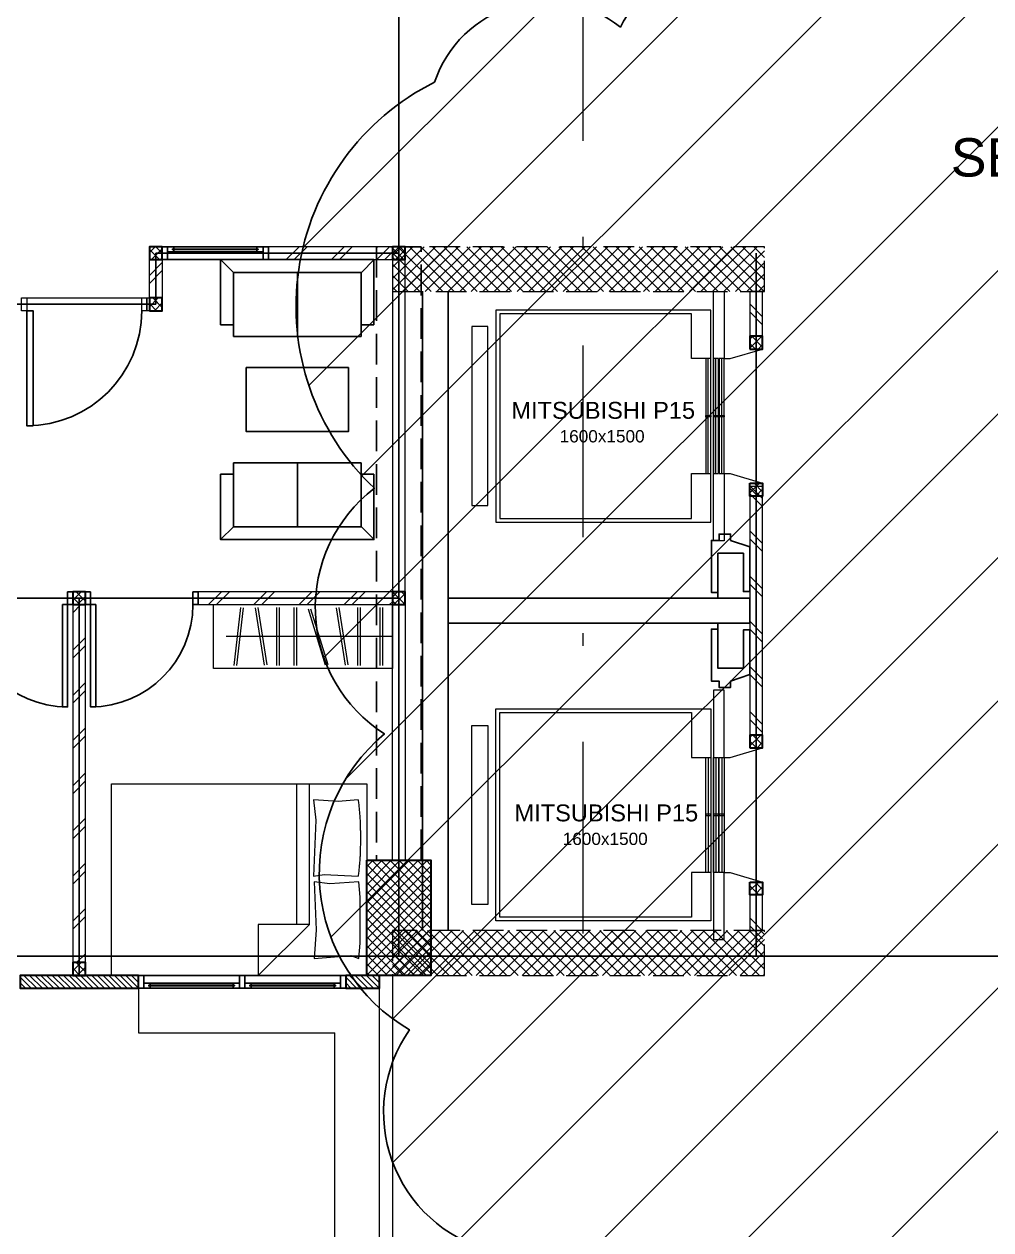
# Model space of a CAD drawing. Header units: millimetres. Extents: x -324 to 75, y -297 to 212.
# Drawn here: x -252.72 to -245.16, y 180.5 to 189.94 of the extents above; entities that cross this region are included whole.
import ezdxf
from ezdxf.enums import TextEntityAlignment as Align

# ---------------------------------------------------------------- set-up
doc = ezdxf.new("R2010")
doc.units = ezdxf.units.MM
doc.linetypes.add('ACAD_ISO02W100', pattern=[15, 12, -3])
doc.linetypes.add('DASHDOT', pattern=[1, 0.5, -0.25, 0, -0.25])
doc.layers.get('defpoints').update_dxf_attribs({"color": 1})
for name, color, linetype in [('AR_BETON', 150, 'Continuous'), ('FURNITURE', 68, 'Continuous'), ('Kusen', 30, 'Continuous')]:
    doc.layers.add(name, color=color, linetype=linetype)
for name, color, linetype, lineweight in [('ars', 11, 'Continuous', 0), ('KOL', 1, 'Continuous', 30), ('KOLOM', 4, 'Continuous', 9), ('lan', 7, 'Continuous', 15), ('LIFT', 15, 'Continuous', 15), ('NOT', 7, 'Continuous', 20), ('tem', 5, 'Continuous', 20)]:
    doc.layers.add(name, color=color, linetype=linetype, lineweight=lineweight)
doc.layers.add('as', color=1, linetype='Continuous', plot=False)
doc.styles.get("Standard").update_dxf_attribs({"font": 'arial.ttf'})
pattern_1 = [(45, (18.3328, -0.72464), (-0.1767767, 0.1767767), []), (45, (18.3953, -0.72464), (-0.1767767, 0.1767767), [])]

# ---------------------------------------------------------------- blocks, each defined once
blk = doc.blocks.new("k2'")
at = {"layer": 'ars'}
h = blk.add_hatch(dxfattribs=at)
h.set_pattern_fill('_USER', color=256, scale=0.05, angle=45, double=1, pattern_type=0)
h.set_pattern_definition([(45, (0, -4.95), (-0.03535534, 0.03535534), []), (135, (0, -4.95), (-0.03535534, -0.03535534), [])])
h.paths.add_polyline_path([(-0.25, -0.45), (0.25, -0.45), (0.25, 0.45), (-0.25, 0.45)])
at = {"layer": 'KOL'}
blk.add_lwpolyline([(-0.25, -0.45), (0.25, -0.45), (0.25, 0.45), (-0.25, 0.45)], close=True, dxfattribs=at)
blk = doc.blocks.new('T. J1')
at = {"layer": 'Kusen'}
for p, q in [((-0.7188, 0.1), (-0.0688, 0.1)), ((0.7212, 0.1), (0.0712, 0.1)), ((-0.0188, 0), (-0.7688, 0)), ((-0.0688, 0.06), (-0.7188, 0.06)), ((0.0212, 0), (0.7712, 0)), ((0.0712, 0.06), (0.7212, 0.06))]:
    blk.add_line(p, q, dxfattribs=at)
for points in [[(-0.8088, 0), (-0.7688, 0), (-0.7688, 0.1), (-0.8088, 0.1)], [(-0.0188, 0), (0.0212, 0), (0.0212, 0.1), (-0.0188, 0.1)], [(0.8112, 0), (0.7712, 0), (0.7712, 0.1), (0.8112, 0.1)]]:
    blk.add_lwpolyline(points, close=True, dxfattribs=at)
for points in [[(-0.7188, 0.0775), (-0.7188, 0.06), (-0.7688, 0.06), (-0.7688, 0.1), (-0.7188, 0.1), (-0.7188, 0.0825), (-0.7288, 0.0825), (-0.7288, 0.0775), (-0.7188, 0.0775)], [(-0.0688, 0.0775), (-0.0688, 0.06), (-0.0188, 0.06), (-0.0188, 0.1), (-0.0688, 0.1), (-0.0688, 0.0825), (-0.0588, 0.0825), (-0.0588, 0.0775), (-0.0688, 0.0775)], [(0.0712, 0.0775), (0.0712, 0.06), (0.0212, 0.06), (0.0212, 0.1), (0.0712, 0.1), (0.0712, 0.0825), (0.0612, 0.0825), (0.0612, 0.0775), (0.0712, 0.0775)], [(0.7212, 0.0775), (0.7212, 0.06), (0.7712, 0.06), (0.7712, 0.1), (0.7212, 0.1), (0.7212, 0.0825), (0.7312, 0.0825), (0.7312, 0.0775), (0.7212, 0.0775)]]:
    blk.add_lwpolyline(points, dxfattribs=at)
at = {"layer": 'Kusen', "color": 141}
for points in [[(-0.7288, 0.0775), (-0.0588, 0.0775), (-0.0588, 0.0825), (-0.7288, 0.0825)], [(0.7312, 0.0775), (0.0612, 0.0775), (0.0612, 0.0825), (0.7312, 0.0825)]]:
    blk.add_lwpolyline(points, close=True, dxfattribs=at)
blk = doc.blocks.new('P.80')
at = {"layer": 'Kusen'}
for points in [[(-69.8094, -74.8368), (-69.7694, -74.8368), (-69.7694, -74.0368), (-69.8094, -74.0368)], [(-70.6094, -74.9368), (-70.5694, -74.9368), (-70.5694, -74.8368), (-70.6094, -74.8368)], [(-69.7694, -74.9368), (-69.7294, -74.9368), (-69.7294, -74.8368), (-69.7694, -74.8368)]]:
    blk.add_lwpolyline(points, close=True, dxfattribs=at)
blk.add_arc((-69.7694, -74.8368), 0.8, 90, 180, dxfattribs=at)
blk = doc.blocks.new('K 10.10')
at = {"layer": 'ars'}
h = blk.add_hatch(dxfattribs=at)
h.set_pattern_fill('_USER', color=256, scale=0.05, angle=45, double=1, pattern_type=0)
h.set_pattern_definition([(45, (0, 0), (-0.035355339, 0.035355339), []), (135, (0, 0), (-0.035355339, -0.035355339), [])])
h.paths.add_polyline_path([(1560.5383, 1380.4069), (1560.6383, 1380.4069), (1560.6383, 1380.5069), (1560.5383, 1380.5069)])
at = {"layer": 'KOL'}
blk.add_lwpolyline([(1560.5383, 1380.4069), (1560.6383, 1380.4069), (1560.6383, 1380.5069), (1560.5383, 1380.5069)], close=True, dxfattribs=at)
blk = doc.blocks.new('P-90')
at = {"layer": 'Kusen'}
blk.add_lwpolyline([(374.6908, -21.5979), (374.7408, -21.5979), (374.7408, -22.4979), (374.6908, -22.4979)], close=True, dxfattribs=at)
at = {"layer": 'Kusen', "lineweight": 9}
for points in [[(373.8008, -22.4979), (373.8408, -22.4979), (373.8408, -22.5979), (373.8008, -22.5979)], [(374.7408, -22.4979), (374.7808, -22.4979), (374.7808, -22.5979), (374.7408, -22.5979)]]:
    blk.add_lwpolyline(points, close=True, dxfattribs=at)
at = {"layer": 'Kusen'}
blk.add_arc((374.7408, -22.4979), 0.9, 90, 180, dxfattribs=at)
blk = doc.blocks.new('BED1')
at = {"color": 0, "linetype": 'Continuous'}
for points in [[(1.9976, 0), (1.9976, 1.4976), (0, 1.4976), (0, 0), (1.9976, 0)], [(1.5484, 1.0993), (1.1489, 1.0993), (1.1489, 1.4976), (1.5484, 1.0993)], [(1.9346, 1.3656), (1.9443, 1.2458), (1.9467, 1.1259), (1.9467, 1.0061), (1.9443, 0.8862), (1.9346, 0.7663), (1.707, 0.7809), (1.586, 0.7663), (1.6017, 1.1404), (1.586, 1.3656), (1.8717, 1.3426), (1.9346, 1.3656)], [(1.4492, 1.0993), (1.4492, 0)], [(1.5484, 1.0993), (1.5484, 0)], [(1.9298, 0.1235), (1.7724, 0.138), (1.5799, 0.1235), (1.5981, 0.2833), (1.5799, 0.7228), (1.6634, 0.7094), (1.9298, 0.7228)], [(1.9298, 0.1235), (1.931, 0.1332), (1.9322, 0.1429), (1.9334, 0.1513), (1.9346, 0.161), (1.9346, 0.1707), (1.9358, 0.1804), (1.937, 0.1889), (1.9383, 0.1985), (1.9383, 0.2082), (1.9395, 0.2179), (1.9407, 0.2264), (1.9407, 0.2361), (1.9419, 0.2458), (1.9419, 0.2542), (1.9431, 0.2639), (1.9431, 0.2736), (1.9443, 0.2833), (1.9443, 0.2918), (1.9455, 0.3015), (1.9455, 0.3111), (1.9455, 0.3208), (1.9467, 0.3293), (1.9467, 0.339), (1.9467, 0.3487), (1.9467, 0.3584), (1.9479, 0.3668), (1.9479, 0.3765), (1.9479, 0.3862), (1.9479, 0.3959), (1.9479, 0.4044), (1.9479, 0.414), (1.9479, 0.4237), (1.9479, 0.4334), (1.9479, 0.4419), (1.9479, 0.4516), (1.9479, 0.4613), (1.9479, 0.4709), (1.9479, 0.4794), (1.9467, 0.4891), (1.9467, 0.4988), (1.9467, 0.5085), (1.9467, 0.5169), (1.9455, 0.5266), (1.9455, 0.5363), (1.9455, 0.546), (1.9443, 0.5545), (1.9443, 0.5642), (1.9431, 0.5738), (1.9431, 0.5835), (1.9419, 0.592), (1.9419, 0.6017), (1.9407, 0.6114), (1.9407, 0.6199), (1.9395, 0.6295), (1.9383, 0.6392), (1.9383, 0.6489), (1.937, 0.6574), (1.9358, 0.6671), (1.9346, 0.6768), (1.9346, 0.6864), (1.9334, 0.6949), (1.9322, 0.7046), (1.931, 0.7143), (1.9298, 0.7228)]]:
    blk.add_lwpolyline(points, dxfattribs=at)
blk = doc.blocks.new('LEMARI1')
for points in [[(0.6998, 0.4988), (-0.6998, 0.4988)], [(-0.6998, 0), (0.6998, 0), (0.6998, 0.4988), (-0.6998, 0.4988), (-0.6998, 0)], [(-0.5387, 0.4758), (-0.4855, 0.023)], [(-0.4685, 0.0254), (-0.5206, 0.477)], [(-0.3002, 0.4746), (-0.3705, 0.0242)], [(-0.2034, 0.477), (-0.2034, 0.0218)], [(-0.1852, 0.0218), (-0.1852, 0.477)], [(-0.0678, 0.477), (-0.0678, 0.0218)], [(-0.0496, 0.0218), (-0.0496, 0.477)], [(0.1755, 0.4722), (0.0436, 0.0363)], [(0.3317, 0.4746), (0.2627, 0.0242)], [(0.4286, 0.477), (0.4286, 0.0218)], [(0.4467, 0.0218), (0.4467, 0.477)], [(0.6053, 0.477), (0.6053, 0.0218)], [(0.6235, 0.0218), (0.6235, 0.477)], [(-0.3523, 0.0218), (-0.2821, 0.4709)], [(0.0605, 0.0315), (0.1937, 0.4673)], [(0.2797, 0.0218), (0.3499, 0.4709)], [(0.6998, 0.2494), (-0.5993, 0.2494)]]:
    blk.add_lwpolyline(points)
blk = doc.blocks.new('tamu02')
at = {"linetype": 'Continuous'}
for points in [[(-0.5005, 1.2448), (-0.5998, 1.3453)], [(0.1005, 1.3453), (-0.5985, 1.3453), (-0.5985, 0.8339)], [(-0.0993, 1.3453), (0.5998, 1.3453), (0.5998, 0.8339)], [(0.5005, 1.2448), (0.5998, 1.3453)], [(-0.4993, 0.7444), (0, 0.7444), (0, 1.2448), (-0.4993, 1.2448), (-0.4993, 0.7444)], [(0.5005, 0.7444), (0, 0.7444), (0, 1.2448), (0.5005, 1.2448), (0.5005, 0.7444)], [(-0.4993, 0.8339), (-0.5985, 0.8339)], [(0.5005, 0.8339), (0.5998, 0.8339)], [(-0.4993, -0.2444), (0, -0.2444), (0, -0.7448), (-0.4993, -0.7448), (-0.4993, -0.2444)], [(0.5005, -0.2444), (0, -0.2444), (0, -0.7448), (0.5005, -0.7448), (0.5005, -0.2444)], [(0.1005, -0.8453), (-0.5985, -0.8453), (-0.5985, -0.3339)], [(-0.4993, -0.3339), (-0.5985, -0.3339)], [(-0.0993, -0.8453), (0.5998, -0.8453), (0.5998, -0.3339)], [(0.5005, -0.3339), (0.5998, -0.3339)], [(-0.5005, -0.7448), (-0.5998, -0.8453)], [(0.5005, -0.7448), (0.5998, -0.8453)]]:
    blk.add_lwpolyline(points, dxfattribs=at)
blk.add_lwpolyline([(0.4, 0.5), (0.4, 0), (-0.4, 0), (-0.4, 0.5), (0.4, 0.5)])
blk = doc.blocks.new('T. J2')
at = {"layer": 'Kusen'}
for p, q in [((-0.3692, 0.1), (0.2808, 0.1)), ((-0.4192, 0), (0.3308, 0)), ((0.2808, 0.06), (-0.3692, 0.06))]:
    blk.add_line(p, q, dxfattribs=at)
for points in [[(-0.4592, 0), (-0.4192, 0), (-0.4192, 0.1), (-0.4592, 0.1)], [(0.3308, 0), (0.3708, 0), (0.3708, 0.1), (0.3308, 0.1)]]:
    blk.add_lwpolyline(points, close=True, dxfattribs=at)
for points in [[(-0.3692, 0.0775), (-0.3692, 0.06), (-0.4192, 0.06), (-0.4192, 0.1), (-0.3692, 0.1), (-0.3692, 0.0825), (-0.3792, 0.0825), (-0.3792, 0.0775), (-0.3692, 0.0775)], [(0.2808, 0.0775), (0.2808, 0.06), (0.3308, 0.06), (0.3308, 0.1), (0.2808, 0.1), (0.2808, 0.0825), (0.2908, 0.0825), (0.2908, 0.0775), (0.2808, 0.0775)]]:
    blk.add_lwpolyline(points, dxfattribs=at)
at = {"layer": 'Kusen', "color": 141}
blk.add_lwpolyline([(-0.3792, 0.0775), (0.2908, 0.0775), (0.2908, 0.0825), (-0.3792, 0.0825)], close=True, dxfattribs=at)
blk = doc.blocks.new('typikal-1a')
at = {"layer": 'as'}
for p, q in [((0, 5.5), (1.9, 5.5)), ((1.9, 5.1), (1.9, 5.5)), ((1.9, 5.1), (3, 5.1)), ((0, 2.8), (6.2, 2.8)), ((2.5, -0.15), (2.5, 2.8))]:
    blk.add_line(p, q, dxfattribs=at)
at = {"layer": 'KOL'}
blk.add_lwpolyline([(2.035, -0.15), (2.96, -0.15), (2.96, -0.25), (2.035, -0.25)], close=True, dxfattribs=at)
at = {"layer": 'lan'}
blk.add_line((2.91, 5.15), (2.01, 5.15), dxfattribs=at)
at = {"layer": 'tem'}
for points in [[(1.02, 5.45), (0.05, 5.45), (0.05, 5.55), (1.02, 5.55)], [(0.05, 2.85), (-0.05, 2.85), (-0.05, 5.45), (0.05, 5.45)], [(1.95, 5.45), (1.85, 5.45), (1.85, 5.15), (1.95, 5.15)], [(1.97, 5.15), (1.95, 5.15), (1.95, 5.05), (1.97, 5.05)], [(1.57, 2.75), (0.05, 2.75), (0.05, 2.85), (1.57, 2.85)], [(0.05, 2.75), (-0.05, 2.75), (-0.05, 0.75), (0.05, 0.75)], [(2.45, 2.75), (2.55, 2.75), (2.55, -0.05), (2.45, -0.05)]]:
    blk.add_lwpolyline(points, close=True, dxfattribs=at)
at = {"layer": 'ars', "rotation": 180}
for name, p in [('LEMARI1', (0.7498, 2.75)), ('BED1', (2.2476, 1.3476))]:
    blk.add_blockref(name, p, dxfattribs=at)
at = {"layer": 'FURNITURE'}
blk.add_blockref('tamu02', (0.7934, 4.1047), dxfattribs=at)
at = {"layer": 'KOLOM', "extrusion": (0, 0, -1), "zscale": -1}
for p in [(-1560.5883, -1374.9569), (-1562.4883, -1374.9569), (-1562.4883, -1375.3569), (-1560.5883, -1377.6569), (-1563.0883, -1377.6569), (-1563.0883, -1380.5569)]:
    blk.add_blockref('K 10.10', p, dxfattribs=at)
at = {"layer": 'Kusen', "xscale": -1}
blk.add_blockref('T. J2', (1.3908, 5.45), dxfattribs=at)
at = {"layer": 'Kusen', "xscale": -1, "rotation": 180}
for name, p in [('P-90', (-371.8308, -17.4479)), ('P.80', (72.1794, -72.0868)), ('T. J1', (1.2238, -0.15))]:
    blk.add_blockref(name, p, dxfattribs=at)
at = {"layer": 'Kusen', "rotation": 180}
blk.add_blockref('P.80', (-67.1794, -72.0868), dxfattribs=at)
blk = doc.blocks.new('LIFT PENUMPANG')
at = {"layer": 'LIFT'}
for points in [[(-0.7051, 1.955), (-0.7051, 1.83), (0.6949, 1.83), (0.6949, 1.955)], [(-0.8351, 1.765), (-0.8351, 0.085), (0.8249, 0.085), (0.8249, 1.765)], [(-0.8051, 1.735), (-0.8051, 0.235), (-0.4551, 0.235), (-0.4551, 0.085), (0.4449, 0.085), (0.4449, 0.235), (0.7949, 0.235), (0.7949, 1.735)], [(-0.4551, 0.085), (0.4449, 0.085), (0.4449, 0.125), (-0.4551, 0.125)], [(-0.4551, 0.105), (0.4449, 0.105), (0.4449, 0.125), (-0.4551, 0.125)], [(-0.0103, 0.125), (0, 0.125), (0, 0.085), (-0.0103, 0.085)], [(-0.4551, 0.025), (0.4449, 0.025), (0.4449, 0.065), (-0.4551, 0.065)], [(-0.4551, 0.045), (0.4449, 0.045), (0.4449, 0.065), (-0.4551, 0.065)], [(-0.4551, -0.02), (0.4449, -0.02), (0.4449, 0.02), (-0.4551, 0.02)], [(-0.4551, 0), (0.4449, 0), (0.4449, 0.02), (-0.4551, 0.02)], [(-0.0103, 0.065), (0, 0.065), (0, 0.025), (-0.0103, 0.025)], [(-0.0103, 0.02), (0, 0.02), (0, -0.02), (-0.0103, -0.02)]]:
    blk.add_lwpolyline(points, close=True, dxfattribs=at)
for points in [[(-0.4551, -0.02), (-0.9801, -0.02), (-0.9801, 0.065), (0.9699, 0.065), (0.9699, -0.02), (0.4449, -0.02)], [(-0.4551, -0.02), (-0.4551, -0.065), (-0.5301, -0.32)], [(0.4449, -0.02), (0.4449, -0.065), (0.5199, -0.32)]]:
    blk.add_lwpolyline(points, dxfattribs=at)
at = {"layer": 'KOLOM', "extrusion": (0, 0, -1), "zscale": -1, "rotation": 270}
blk.add_blockref('K 10.10', (-1379.8768, 1560.3183), dxfattribs=at)
at = {"layer": 'KOLOM', "extrusion": (0, 0, -1), "xscale": -1, "zscale": -1, "rotation": 90}
blk.add_blockref('K 10.10', (1379.887, 1560.3183), dxfattribs=at)
blk = doc.blocks.new('LIFT TENGAH')
at = {"layer": 'ars'}
h = blk.add_hatch(dxfattribs=at)
h.set_pattern_fill('ANSI37', color=256, scale=0.02, style=0)
h.paths.add_polyline_path([(0, 5.35), (0, 5.7), (-2.91, 5.7), (-2.91, 5.35)])
h = blk.add_hatch(dxfattribs=at)
h.set_pattern_fill('TEMBOK', color=256, scale=0.25)
h.set_pattern_definition([(45, (25.7678, -10.47464), (-0.1767767, 0.1767767), []), (45, (25.8303, -10.47464), (-0.1767767, 0.1767767), [])])
h.paths.add_polyline_path([(-0.115, 5.0697), (-0.015, 5.0697), (-0.015, 5.6), (-0.115, 5.6)])
h = blk.add_hatch(dxfattribs=at)
h.set_pattern_fill('TEMBOK', color=256, scale=0.25)
h.set_pattern_definition([(45, (25.7678, -13.14964), (-0.1767767, 0.1767767), []), (45, (25.8303, -13.14964), (-0.1767767, 0.1767767), [])])
h.paths.add_polyline_path([(-0.115, 1.875), (-0.015, 1.875), (-0.015, 3.8197), (-0.115, 3.8197)])
h = blk.add_hatch(dxfattribs=at)
h.set_pattern_fill('TEMBOK', color=256, scale=0.25)
h.set_pattern_definition([(45, (25.7678, -14.92464), (-0.1767767, 0.1767767), []), (45, (25.8303, -14.92464), (-0.1767767, 0.1767767), [])])
h.paths.add_polyline_path([(-0.115, 0.35), (-0.015, 0.35), (-0.015, 0.625), (-0.115, 0.625)])
h = blk.add_hatch(dxfattribs=at)
h.set_pattern_fill('ANSI37', color=256, scale=0.02, style=0)
h.paths.add_polyline_path([(0, 0), (0, 0.35), (-2.91, 0.35), (-2.91, 0)])
at = {"layer": 'AR_BETON'}
for p, q in [((-2.675, 5.35), (-2.675, 0.35)), ((-2.475, 5.35), (-2.475, 0.35))]:
    blk.add_line(p, q, dxfattribs=at)
for points in [[(-0.365, 2.9908), (-0.365, 3.2974), (-0.165, 3.2974), (-0.165, 2.9974), (-0.115, 2.9974), (-0.115, 3.3474), (-0.265, 3.3974), (-0.265, 3.4474), (-0.355, 3.4474), (-0.355, 3.3974), (-0.415, 3.3974), (-0.415, 2.9908), (-0.365, 2.9908)], [(-0.365, 3.2974), (-0.365, 2.9447)], [(-0.365, 2.3974), (-0.365, 2.75)], [(-0.365, 2.7039), (-0.365, 2.3974), (-0.165, 2.3974), (-0.165, 2.6974), (-0.115, 2.6974), (-0.115, 2.3474), (-0.265, 2.2974), (-0.265, 2.2474), (-0.355, 2.2474), (-0.355, 2.2974), (-0.415, 2.2974), (-0.415, 2.7039), (-0.365, 2.7039)]]:
    blk.add_lwpolyline(points, dxfattribs=at)
blk.add_lwpolyline([(-2.475, 2.75), (-0.115, 2.75), (-0.115, 2.9447), (-2.475, 2.9447)], close=True, dxfattribs=at)
at = {"layer": 'as'}
blk.add_line((-0.065, 0.05), (-0.065, 5.55), dxfattribs=at)
at = {"layer": 'defpoints', "color": 2, "linetype": 'ACAD_ISO02W100', "ltscale": 0.02}
blk.add_lwpolyline([(-3.035, 4.8), (-2.685, 4.8), (-2.685, 0), (-3.035, 0)], close=True, dxfattribs=at)
at = {"layer": 'KOLOM', "linetype": 'ACAD_ISO02W100', "ltscale": 0.02}
for points in [[(-2.91, 5.7), (0, 5.7), (0, 5.35), (-2.91, 5.35)], [(-2.91, 0.35), (0, 0.35), (0, 0), (-2.91, 0)]]:
    blk.add_lwpolyline(points, close=True, dxfattribs=at)
at = {"layer": 'tem'}
for points in [[(-0.015, 5.0697), (-0.115, 5.0697), (-0.115, 5.35), (-0.015, 5.35)], [(-0.015, 1.875), (-0.115, 1.875), (-0.115, 3.8197), (-0.015, 3.8197)], [(-0.015, 0.35), (-0.115, 0.35), (-0.115, 0.7), (-0.015, 0.7)]]:
    blk.add_lwpolyline(points, close=True, dxfattribs=at)
at = {"rotation": 90}
blk.add_blockref('LIFT PENUMPANG', (-0.335, 4.4499), dxfattribs=at)
at = {"xscale": -1, "rotation": 90}
blk.add_blockref('LIFT PENUMPANG', (-0.335, 1.3199), dxfattribs=at)
blk = doc.blocks.new('A-4')
at = {"layer": 'ars'}
h = blk.add_hatch(dxfattribs=at)
h.set_pattern_fill('TEMBOK', color=256, scale=0.25)
h.set_pattern_definition([(45, (17.7828, -3.42464), (-0.1767767, 0.1767767), []), (45, (17.8453, -3.42464), (-0.1767767, 0.1767767), [])])
h.paths.add_polyline_path([(-6.25, 48.7), (-7.22, 48.7), (-7.22, 48.6), (-6.25, 48.6)])
h = blk.add_hatch(dxfattribs=at)
h.set_pattern_fill('TEMBOK', color=256, scale=0.25)
h.set_pattern_definition([(45, (17.7328, -7.12464), (-0.1767767, 0.1767767), []), (45, (17.7953, -7.12464), (-0.1767767, 0.1767767), [])])
h.paths.add_polyline_path([(-8.15, 48.6), (-8.05, 48.6), (-8.05, 48.3), (-8.15, 48.3)])
h = blk.add_hatch(dxfattribs=at)
h.set_pattern_fill('TEMBOK', color=256, scale=0.25)
h.set_pattern_definition(pattern_1)
h.paths.add_polyline_path([(-6.25, 46), (-7.77, 46), (-7.77, 45.9), (-6.25, 45.9)])
h = blk.add_hatch(dxfattribs=at)
h.set_pattern_fill('TEMBOK', color=256, scale=0.25)
h.set_pattern_definition(pattern_1)
h.paths.add_polyline_path([(-8.75, 45.9), (-8.65, 45.9), (-8.65, 43.1), (-8.75, 43.1)])
h = blk.add_hatch(dxfattribs=at)
h.set_pattern_fill('ANSI31', color=256, scale=0.25, angle=180, style=0)
h.set_pattern_definition([(135, (-494.532724, -326.599584), (0.0220970869, 0.0220970869), [])])
h.paths.add_polyline_path([(-8.235, 43), (-9.16, 43), (-9.16, 42.9), (-8.235, 42.9)])
h = blk.add_hatch(dxfattribs=at)
h.set_pattern_fill('ANSI31', color=256, scale=0.25, angle=180, style=0)
h.set_pattern_definition([(135, (-491.987724, -326.599584), (0.0220970869, 0.0220970869), [])])
h.paths.add_polyline_path([(-6.35, 43), (-6.615, 43), (-6.615, 42.9), (-6.35, 42.9)])
at = {"layer": 'as'}
for p, q in [((-6.2, 56.25), (-6.2, 43.15)), ((-37.2, 43.15), (37.2, 43.15))]:
    blk.add_line(p, q, dxfattribs=at)
at = {"layer": 'KOL'}
blk.add_lwpolyline([(-6.35, 43), (-6.615, 43), (-6.615, 42.9), (-6.35, 42.9)], close=True, dxfattribs=at)
at = {"layer": 'lan'}
for p, q in [((-8.235, 42.9), (-8.235, 42.55)), ((-8.235, 42.55), (-6.7, 42.55)), ((-6.7, 40.9), (-6.7, 42.55))]:
    blk.add_line(p, q, dxfattribs=at)
blk.add_lwpolyline([(-6.25, 43), (-6.25, 40.9), (-6.35, 40.9), (-6.35, 43)], close=True, dxfattribs=at)
at = {"xscale": -1, "rotation": 180}
blk.add_blockref('LIFT TENGAH', (-3.34, 48.7), dxfattribs=at)
at = {"layer": 'KOL', "xscale": -1, "rotation": 180}
blk.add_blockref("k2'", (-6.2, 43.45), dxfattribs=at)
at = {"layer": 'lan', "xscale": -1}
blk.add_blockref('typikal-1a', (-6.2, 43.15), dxfattribs=at)
blk = doc.blocks.new('NOTASI RUANGAN')
for tag, height, p in [('RUANG', 0.275, (0.018, 0.001)), ('ELV', 0.2, (0, -0.421))]:
    blk.add_attdef(tag, text='', height=height).set_placement(p, align=Align.MIDDLE_CENTER)

msp = doc.modelspace()

# ---------------------------------------------------------------- hatches: boundary and pattern name
at = {"layer": 'defpoints'}
h = msp.add_hatch(dxfattribs=at)
h.set_pattern_fill('ANSI31', color=2, scale=0.25, style=0)
h.set_pattern_definition([(45, (99.64905, 132.0205), (-0.561266, 0.561266), [])])
edge = h.paths.add_edge_path()
edge.add_arc((-241.4749, 188.5181), 1.0368, 354.71106, 464.71106)
edge.add_arc((-243.7522, 188.6368), 2.1995, 23.69987, 133.69987)
edge.add_arc((-246.5557, 189.0941), 1.7123, 41.42308, 151.42308)
edge.add_arc((-248.6346, 189.1888), 0.925, 51.54314, 161.54314)
edge.add_arc((-248.6352, 187.728), 1.9606, 116.56563, 226.56563)
edge.add_arc((-249.271, 185.3707), 1.1742, 127.3394, 237.3394)
edge.add_arc((-248.9962, 183.2937), 1.4177, 129.84829, 239.84829)
edge.add_arc((-248.79, 181.4247), 1.1211, 144.99949, 254.99949)
edge.add_arc((-247.3567, 181.1394), 1.8991, 204.83336, 314.83336)
edge.add_arc((-244.9812, 180.6938), 1.3735, 221.0037, 331.0037)
edge.add_arc((-242.8512, 180.9998), 1.3441, 226.30013, 336.30013)
edge.add_arc((-240.7958, 181.6215), 1.4249, 234.63767, 344.63767)
edge.add_arc((-240.44, 182.7818), 1.8443, 303.5108, 413.5108)
edge.add_arc((-241.3486, 185.9586), 2.6252, 319.80937, 429.80937)

# ---------------------------------------------------------------- linework, layer by layer
at = {"layer": 'defpoints', "color": 2}
msp.add_lwpolyline([(-240.4426, 188.4225, 0.520567), (-241.7382, 189.5209, 0.520567), (-245.2718, 190.227, 0.520567), (-248.0593, 189.9132, 0.520567), (-249.512, 189.4817, 0.520567), (-249.9832, 186.3043, 0.520567), (-249.9046, 184.3822, 0.520567), (-249.7083, 182.0678, 0.520567), (-249.0801, 180.3418, 0.520567), (-246.0177, 179.7927, 0.520567), (-243.7798, 180.028, 0.520567), (-241.6204, 180.4595, 0.520567), (-239.4218, 181.244, 0.520567), (-239.3432, 184.2645, 0.520567)], format="xyb", close=True, dxfattribs=at)
at = {"layer": 'NOT', "linetype": 'DASHDOT', "ltscale": 3}
msp.add_line((-248.3511, 182.8214), (-248.3511, 196.8235), dxfattribs=at)

# ---------------------------------------------------------------- block references
msp.add_blockref('A-4', (-243.5919, 139.4939))
at = {"layer": 'NOT', "xscale": 0.4808309220817932, "yscale": 0.4808309220817932, "zscale": 0.4808309220818041}
for p in [(-248.202, 186.9138), (-248.1778, 183.7642)]:
    msp.add_blockref('NOTASI RUANGAN', p, dxfattribs=at).add_auto_attribs({'ELV': '1600x1500', 'RUANG': 'MITSUBISHI P15'})

# ---------------------------------------------------------------- texts
at = {"layer": 'NOT', "insert": (-245.8517, 189.0431), "char_height": 0.3, "attachment_point": 1}
msp.add_mtext_dynamic_manual_height_columns('\\pi0.37622;SELASAR', width=2.661726, gutter_width=1, heights=[0], dxfattribs=at)

doc.saveas('drawing.dxf')
